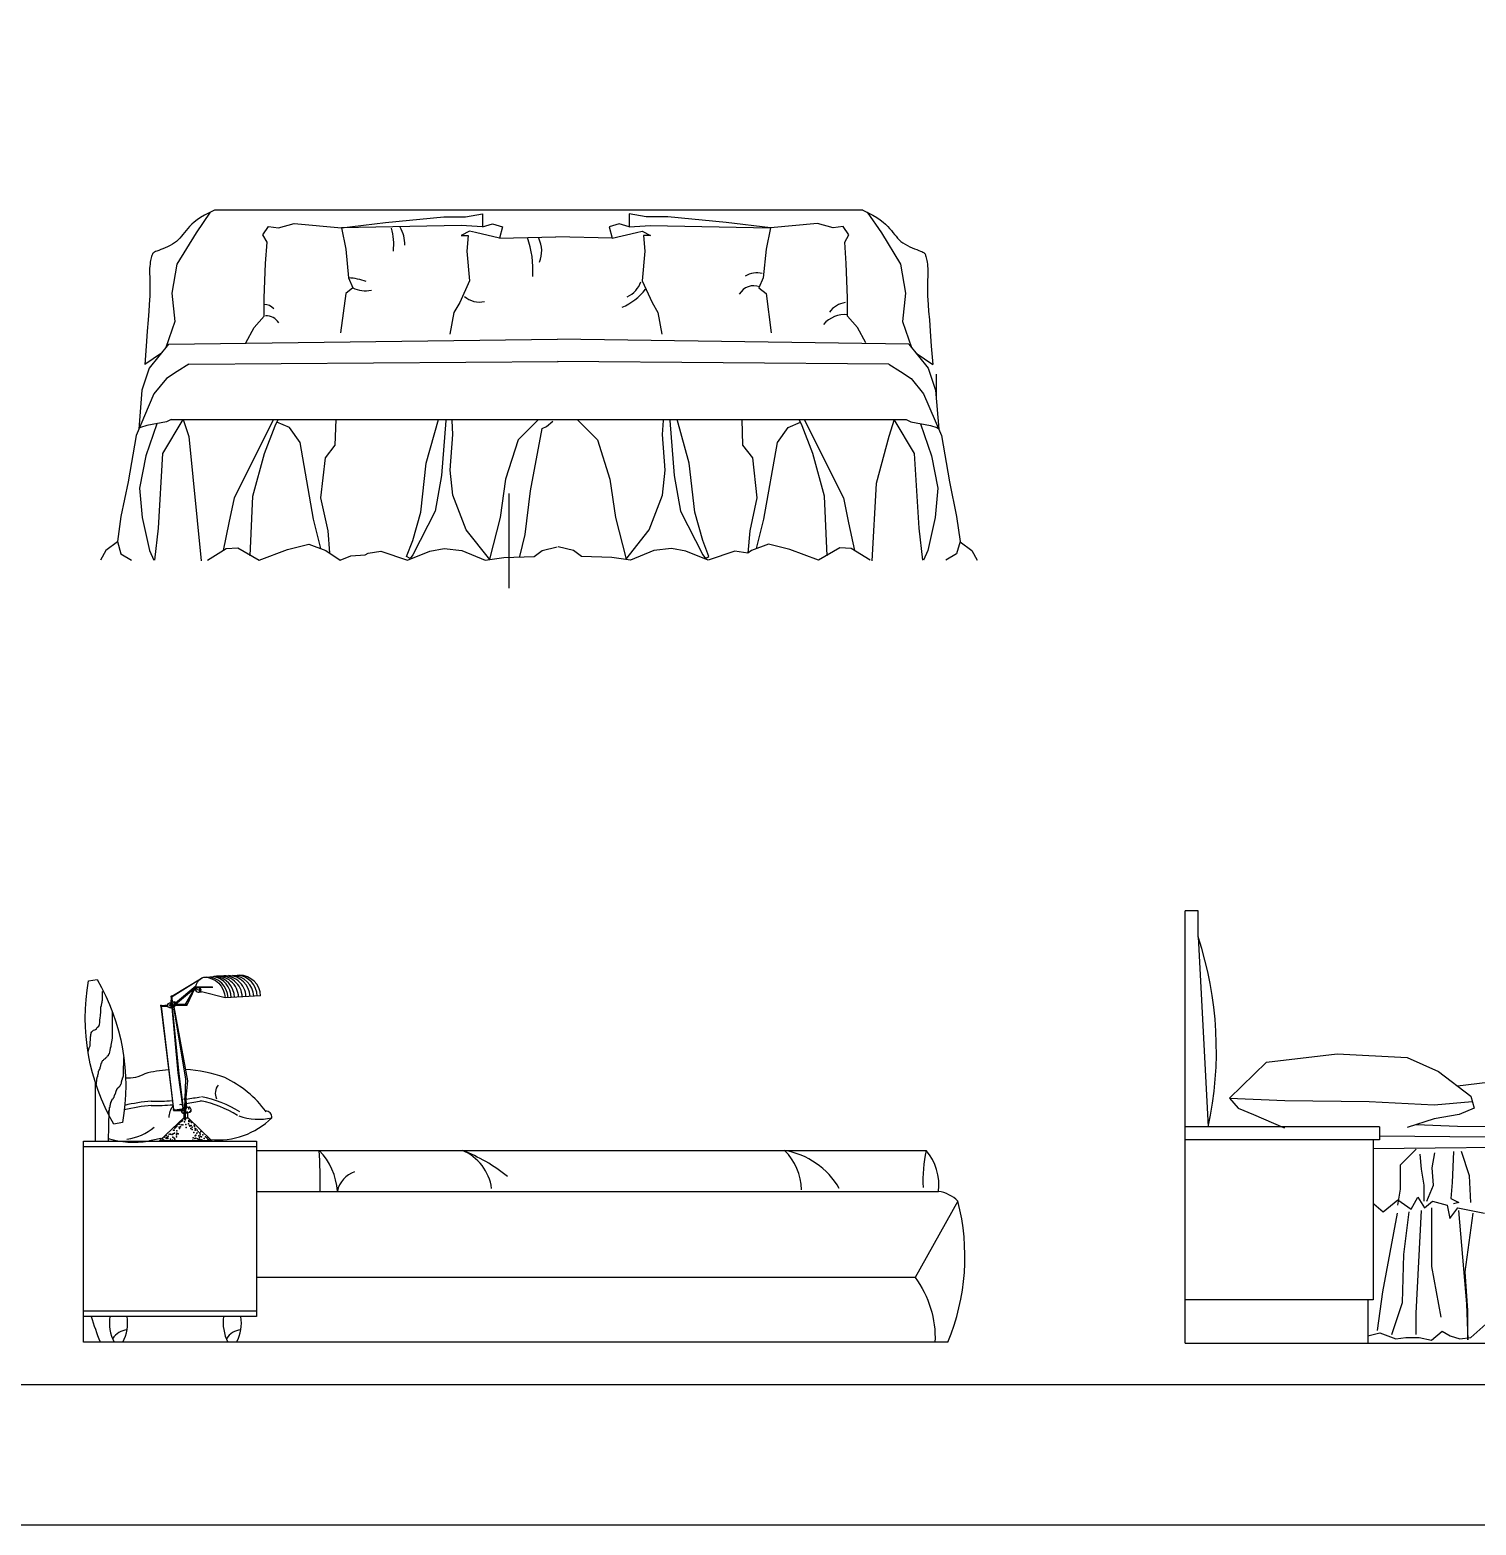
# Model space of a CAD drawing. Header units: inches. Extents: x 18.5 to 61, y 8.5 to 33.3.
# Drawn here: x 21.851 to 25.198, y 8.48 to 11.94 of the extents above; entities that cross this region are included whole.
import ezdxf

# ---------------------------------------------------------------- set-up
doc = ezdxf.new("R2010")
doc.units = ezdxf.units.IN
doc.header["$MEASUREMENT"] = 0
for name, color, linetype in [('02', 2, 'Continuous'), ('1', 1, 'Continuous'), ('4', 4, 'Continuous'), ('kadrbm', 4, 'Continuous')]:
    doc.layers.add(name, color=color, linetype=linetype)

# ---------------------------------------------------------------- blocks, each defined once
blk = doc.blocks.new('kadrbm')
at = {"layer": 'kadrbm', "color": 4}
blk.add_lwpolyline([(0, 0), (0, 24.7972), (21, 24.7972), (21, 0), (0, 0)], close=True, dxfattribs=at)
blk.add_lwpolyline([(20.6631, 0.3257), (20.6631, 24.4603), (0.3369, 24.4603), (0.3369, 0.3257), (20.6631, 0.3257)], dxfattribs=at)

msp = doc.modelspace()

# ---------------------------------------------------------------- linework, layer by layer
at = {"layer": '02'}
for p, q in [((22.4263, 11.4817), (22.4626, 11.4916)), ((22.4626, 11.4916), (22.5719, 11.4817)), ((23.6739, 11.4916), (23.5646, 11.4817)), ((23.7102, 11.4817), (23.6739, 11.4916)), ((22.39, 11.4652), (22.4032, 11.485)), ((22.3999, 11.4487), (22.39, 11.4652)), ((22.4032, 11.485), (22.4263, 11.4817)), ((22.5719, 11.4817), (22.5819, 11.4322)), ((23.5646, 11.4817), (23.5547, 11.4322)), ((23.7333, 11.485), (23.7102, 11.4817)), ((23.7465, 11.4652), (23.7333, 11.485)), ((23.7366, 11.4487), (23.7465, 11.4652)), ((22.3966, 11.3992), (22.3999, 11.4487)), ((22.5819, 11.4322), (22.5885, 11.3662)), ((23.5547, 11.4322), (23.5481, 11.3662)), ((23.7399, 11.3992), (23.7366, 11.4487)), ((22.3933, 11.3201), (22.3966, 11.3992)), ((23.7432, 11.3201), (23.7399, 11.3992)), ((22.5885, 11.3662), (22.5984, 11.3432)), ((23.5481, 11.3662), (23.5382, 11.3432)), ((22.3933, 11.2772), (22.3933, 11.3201)), ((22.5819, 11.33), (22.5701, 11.2387)), ((22.5984, 11.3432), (22.5819, 11.33)), ((23.5382, 11.3432), (23.5547, 11.33)), ((23.5547, 11.33), (23.5665, 11.2387)), ((23.7432, 11.2772), (23.7432, 11.3201)), ((22.3511, 11.2159), (22.3702, 11.2508)), ((22.3702, 11.2508), (22.3933, 11.2772)), ((23.7663, 11.2508), (23.7432, 11.2772)), ((23.7854, 11.2159), (23.7663, 11.2508)), ((23.9483, 11.1431), (23.9483, 11.088)), ((22.1798, 9.7037), (22.2499, 9.7463)), ((22.1801, 9.7029), (22.2485, 9.7455)), ((22.1831, 9.682), (22.2345, 9.7246)), ((22.1833, 9.6813), (22.2344, 9.7239)), ((22.1834, 9.6848), (22.2351, 9.7275)), ((22.2096, 9.682), (22.2345, 9.7246)), ((22.2146, 9.682), (22.2345, 9.7246)), ((22.2745, 9.7239), (22.2344, 9.7239)), ((22.2741, 9.7246), (22.2345, 9.7246)), ((22.2537, 9.7481), (22.3357, 9.7527)), ((22.178, 9.7017), (22.1773, 9.6888)), ((22.1783, 9.7016), (22.1776, 9.6888)), ((22.1786, 9.7016), (22.1783, 9.689)), ((22.1793, 9.7015), (22.1805, 9.6895)), ((22.1795, 9.7015), (22.1807, 9.6895)), ((22.385, 9.7044), (22.303, 9.6998)), ((22.1538, 9.6805), (22.1831, 9.4413)), ((22.1549, 9.6804), (22.1836, 9.4419)), ((22.1553, 9.6806), (22.1706, 9.68)), ((22.1555, 9.6821), (22.17, 9.6834)), ((22.1555, 9.6809), (22.1705, 9.6802)), ((22.1556, 9.682), (22.1699, 9.6832)), ((22.1556, 9.6812), (22.1701, 9.6809)), ((22.1797, 9.6779), (22.1935, 9.5261)), ((22.1803, 9.6781), (22.1962, 9.5238)), ((22.2146, 9.682), (22.1831, 9.682)), ((22.1837, 9.6791), (22.2111, 9.5114)), ((22.1846, 9.6794), (22.2155, 9.5075)), ((22.1889, 9.6854), (22.2133, 9.6854)), ((22.1935, 9.5261), (22.205, 9.4441)), ((22.1962, 9.5238), (22.2056, 9.4444)), ((22.2111, 9.5114), (22.2093, 9.445)), ((22.2155, 9.5075), (22.2096, 9.4462)), ((22.2092, 9.4668), (22.2125, 9.4673)), ((22.2095, 9.4666), (22.2128, 9.4671)), ((22.2096, 9.4641), (22.213, 9.4647)), ((22.2103, 9.464), (22.2096, 9.4451)), ((22.2099, 9.4661), (22.2132, 9.4666)), ((22.2107, 9.4641), (22.2099, 9.4451)), ((22.211, 9.4641), (22.2107, 9.4453)), ((22.2118, 9.4643), (22.2133, 9.4457)), ((22.212, 9.4643), (22.2135, 9.4457)), ((22.1838, 9.4395), (22.2017, 9.4386)), ((22.1844, 9.441), (22.1844, 9.4409)), ((22.1845, 9.4397), (22.2017, 9.4389)), ((22.1853, 9.44), (22.2018, 9.4397)), ((22.1855, 9.4411), (22.2034, 9.4429)), ((22.1856, 9.4409), (22.2032, 9.4427)), ((22.2074, 9.4222), (22.2171, 9.4222)), ((22.2078, 9.4222), (22.2078, 9.4323)), ((22.2115, 9.4222), (22.2115, 9.4331)), ((22.2163, 9.4222), (22.2163, 9.4341)), ((21.9752, 9.3559), (22.3752, 9.3559)), ((22.1515, 9.3695), (22.2714, 9.3695)), ((24.9745, 9.3712), (24.5245, 9.3712)), ((22.3752, 9.252), (23.9537, 9.252)), ((22.3752, 8.9749), (21.9752, 8.9749))]:
    msp.add_line(p, q, dxfattribs=at)
for points in [[(22.8985, 11.4841), (22.849, 11.4874), (22.5719, 11.4817), (22.674, 11.494), (22.8094, 11.5072), (22.8589, 11.5072), (22.8985, 11.5138), (22.8985, 11.4841), (22.9216, 11.4907), (22.9447, 11.4841), (22.9381, 11.4578), (23.0683, 11.4611)], [(23.238, 11.4841), (23.2875, 11.4874), (23.5646, 11.4817), (23.4626, 11.494), (23.3272, 11.5072), (23.2776, 11.5072), (23.238, 11.5138), (23.238, 11.4841), (23.2149, 11.4907), (23.1918, 11.4841), (23.1984, 11.4578), (23.0683, 11.4611)], [(22.9381, 11.4578), (22.882, 11.4709), (22.8688, 11.4742), (22.849, 11.4644), (22.8655, 11.4644), (22.8622, 11.4281), (22.8688, 11.3588), (22.8457, 11.3093), (22.8325, 11.2862), (22.823, 11.2359)], [(23.1984, 11.4578), (23.2545, 11.4709), (23.2677, 11.4742), (23.2875, 11.4644), (23.271, 11.4644), (23.2743, 11.4281), (23.2677, 11.3588), (23.2908, 11.3093), (23.304, 11.2862), (23.3135, 11.2359)], [(22.1399, 10.7125), (22.1484, 10.7869), (22.1587, 10.9599), (22.2062, 11.0382), (22.2186, 10.9991), (22.2474, 10.7114)], [(22.4145, 11.0382), (22.3238, 10.8569), (22.3114, 10.7992), (22.2981, 10.7351)], [(22.3609, 10.723), (22.3671, 10.861), (22.3939, 10.9599), (22.4186, 11.0238), (22.4259, 11.0382)], [(22.5588, 11.0382), (22.5568, 10.9785), (22.5341, 10.9496), (22.5238, 10.8569), (22.5403, 10.7807), (22.5446, 10.7296)], [(22.8137, 11.0362), (22.8033, 10.9084), (22.7889, 10.826), (22.7373, 10.725), (22.7312, 10.7168), (22.7229, 10.7209), (22.7373, 10.758), (22.7559, 10.824), (22.7683, 10.9373), (22.7965, 11.0382)], [(23.0282, 11.0382), (22.9807, 10.9909), (22.9519, 10.9002), (22.9395, 10.8116), (22.9147, 10.7147)], [(23.1172, 11.0382), (23.1646, 10.9909), (23.1935, 10.9002), (23.2059, 10.8116), (23.2306, 10.7147)], [(23.3317, 11.0362), (23.342, 10.9084), (23.3565, 10.826), (23.408, 10.725), (23.4142, 10.7168), (23.4225, 10.7209), (23.408, 10.758), (23.3895, 10.824), (23.3771, 10.9373), (23.3489, 11.0382)], [(23.4985, 11.0382), (23.5004, 10.9785), (23.5231, 10.9496), (23.5334, 10.8569), (23.5169, 10.7807), (23.5128, 10.7289)], [(23.6963, 10.723), (23.6901, 10.861), (23.6633, 10.9599), (23.6386, 11.0238), (23.6314, 11.0382)], [(23.6427, 11.0382), (23.7335, 10.8569), (23.7458, 10.7992), (23.7591, 10.7351)], [(23.9173, 10.7125), (23.9088, 10.7869), (23.8985, 10.9599), (23.851, 11.0382), (23.8386, 10.9991), (23.8098, 10.8899), (23.7995, 10.7114)], [(22.145, 11.0285), (22.1196, 10.9538), (22.1051, 10.8796), (22.1113, 10.8116), (22.1278, 10.7353), (22.1381, 10.7127)], [(22.5243, 10.7397), (22.5073, 10.8075), (22.4764, 10.9847), (22.4516, 11.0197), (22.4226, 11.0318)], [(22.9151, 10.7142), (22.8611, 10.7827), (22.8302, 10.8631), (22.824, 10.9208), (22.8302, 11.0032), (22.8281, 11.0362)], [(22.9849, 10.7209), (22.9972, 10.7724), (23.0096, 10.8734), (23.0364, 11.0176), (23.0467, 11.0218), (23.0612, 11.0341)], [(23.2302, 10.7142), (23.2843, 10.7827), (23.3152, 10.8631), (23.3214, 10.9208), (23.3152, 11.0032), (23.3173, 11.0362)], [(23.5329, 10.7397), (23.5499, 10.8075), (23.5808, 10.9847), (23.6056, 11.0197), (23.6346, 11.0318)], [(23.9122, 11.0285), (23.9377, 10.9538), (23.9521, 10.8796), (23.9459, 10.8116), (23.9294, 10.7353), (23.9191, 10.7127)], [(21.9859, 9.573), (21.9859, 9.573), (21.9868, 9.5786), (21.9887, 9.5842), (21.9905, 9.5888), (21.9905, 9.5982), (21.9915, 9.6019), (21.9915, 9.6103), (21.9924, 9.6112), (21.9924, 9.6149), (21.9933, 9.6177), (21.9933, 9.6186), (21.9943, 9.6214), (21.9952, 9.6224), (21.998, 9.6252), (22.0017, 9.6261), (22.0027, 9.627), (22.0055, 9.628), (22.0064, 9.6307), (22.0073, 9.6317), (22.011, 9.6345), (22.012, 9.6382), (22.012, 9.6391), (22.0129, 9.6419), (22.0129, 9.6494), (22.0138, 9.6531), (22.0148, 9.6587), (22.0148, 9.6615), (22.0157, 9.6652), (22.0157, 9.6782), (22.0166, 9.682), (22.0166, 9.6848), (22.0176, 9.6857), (22.0176, 9.6885), (22.0185, 9.6894), (22.0185, 9.6931), (22.0194, 9.6941), (22.0194, 9.7146), (22.0204, 9.7146), (22.0204, 9.7164)], [(22.1797, 9.7037), (22.1786, 9.7039)], [(22.2391, 9.7192), (22.2429, 9.718), (22.2427, 9.7176), (22.239, 9.7188), (22.2391, 9.7192)], [(22.2428, 9.7128), (22.2482, 9.7136)], [(22.0418, 9.6686), (22.0418, 9.6075), (22.0409, 9.6019), (22.039, 9.5945), (22.0381, 9.5907), (22.0381, 9.5861), (22.0371, 9.5851), (22.0371, 9.5824), (22.0362, 9.5786), (22.0362, 9.5777), (22.0353, 9.5749), (22.0353, 9.574), (22.0343, 9.5712), (22.0343, 9.5702), (22.0334, 9.5693), (22.0334, 9.5684), (22.0325, 9.5684), (22.0325, 9.5656), (22.0297, 9.5647), (22.0287, 9.5619), (22.0278, 9.5609), (22.0269, 9.5609), (22.0269, 9.56), (22.026, 9.56), (22.025, 9.5591), (22.0241, 9.5581), (22.0232, 9.5581), (22.0222, 9.5572), (22.0213, 9.5563), (22.0204, 9.5553), (22.0194, 9.5544), (22.0185, 9.5544), (22.0185, 9.5535), (22.0176, 9.5526), (22.0166, 9.5488), (22.0157, 9.5479), (22.0157, 9.547), (22.0148, 9.5432), (22.0138, 9.5395), (22.0129, 9.5386), (22.0129, 9.5367), (22.012, 9.5339), (22.011, 9.533), (22.011, 9.5311), (22.0101, 9.5302), (22.0092, 9.5293), (22.0092, 9.5265), (22.0082, 9.5228), (22.0082, 9.5218), (22.0073, 9.5209), (22.0073, 9.5172), (22.0064, 9.5162), (22.0064, 9.5134), (22.0055, 9.5125), (22.0055, 9.506), (22.0045, 9.5051), (22.0045, 9.5004), (22.0037, 9.5004)], [(22.1537, 9.6805), (22.155, 9.6804)], [(22.1553, 9.6825), (22.1542, 9.6826)], [(22.1742, 9.6843), (22.1767, 9.6812), (22.1764, 9.6809), (22.1739, 9.6839), (22.1743, 9.6842)], [(22.0341, 9.4291), (22.0341, 9.4394), (22.035, 9.4394), (22.035, 9.4459), (22.036, 9.4459), (22.036, 9.4468), (22.0369, 9.4468), (22.0369, 9.4515), (22.0378, 9.4515), (22.0378, 9.4552), (22.0388, 9.4552), (22.0388, 9.4589), (22.0397, 9.4589), (22.0397, 9.4617), (22.0406, 9.4617), (22.0406, 9.4636), (22.0416, 9.4636), (22.0416, 9.4645), (22.0425, 9.4645), (22.0425, 9.4664), (22.0434, 9.4664), (22.0444, 9.4673), (22.0444, 9.4683), (22.0453, 9.4692), (22.0462, 9.4701), (22.0471, 9.4738), (22.0471, 9.4748), (22.0481, 9.4757), (22.0481, 9.4766), (22.049, 9.4776), (22.049, 9.4794), (22.0499, 9.4804), (22.0499, 9.4822), (22.0509, 9.4832), (22.0509, 9.485), (22.0518, 9.485), (22.0518, 9.486), (22.0527, 9.4869), (22.0527, 9.4888), (22.0537, 9.4897), (22.0537, 9.4906), (22.0546, 9.4915), (22.0555, 9.4915), (22.0565, 9.4925), (22.0574, 9.4943), (22.0583, 9.4943), (22.0583, 9.4953), (22.0593, 9.4953), (22.0602, 9.4962), (22.0602, 9.4971), (22.0611, 9.4981), (22.0621, 9.5018), (22.063, 9.5027), (22.063, 9.5064), (22.0639, 9.5064), (22.0639, 9.5092), (22.0649, 9.5092), (22.0649, 9.5111), (22.0658, 9.5111), (22.0658, 9.5148), (22.0667, 9.5158), (22.0667, 9.5176), (22.0677, 9.5186), (22.0677, 9.5428), (22.0686, 9.5428), (22.0686, 9.5618)], [(24.6271, 9.4675), (24.713, 9.5508), (24.8765, 9.5706), (25.0381, 9.5616), (25.1108, 9.5291), (25.1859, 9.4725), (25.1935, 9.445), (25.1584, 9.4299), (25.1007, 9.4199), (25.0381, 9.3999)], [(25.1544, 9.4962), (25.276, 9.511), (25.4376, 9.502), (25.5103, 9.4695), (25.5855, 9.4129), (25.593, 9.3854), (25.5677, 9.3745)], [(24.6271, 9.4675), (24.7549, 9.4625), (24.9504, 9.46), (25.1007, 9.4525), (25.1884, 9.46)], [(24.6271, 9.4675), (24.6472, 9.445), (24.6823, 9.4299), (24.7524, 9.3999), (24.7549, 9.3999)], [(22.184, 9.4395), (22.1853, 9.44)], [(22.2049, 9.4391), (22.2087, 9.4378), (22.2086, 9.4373), (22.2048, 9.4387), (22.2049, 9.4391)], [(26.4419, 9.3661), (24.9745, 9.3802)], [(25.0591, 9.4066), (25.1545, 9.4029), (25.3499, 9.4004), (25.5003, 9.3929), (25.588, 9.4004)], [(25.059, 9.3501), (25.0219, 9.3131), (25.0219, 9.2575), (25.0157, 9.2205)], [(25.1455, 9.344), (25.1424, 9.273), (25.1393, 9.2359), (25.1579, 9.2266), (25.1455, 9.2236)], [(25.1857, 9.2266), (25.1826, 9.2884), (25.1641, 9.344)], [(25.0775, 9.2297), (25.0775, 9.2668), (25.0714, 9.3038), (25.0683, 9.3378)], [(25.0837, 9.2297), (25.0992, 9.2668), (25.0961, 9.3069), (25.1023, 9.3409)], [(24.9595, 9.224), (24.961, 9.2236), (24.9826, 9.205), (25.0166, 9.2328), (25.0475, 9.2112), (25.0629, 9.239), (25.0784, 9.2143), (25.0969, 9.2297), (25.1309, 9.2205), (25.1371, 9.1896), (25.1556, 9.2143), (25.1865, 9.2081), (25.2174, 9.2019)], [(25.0028, 8.921), (25.0275, 8.9951), (25.0306, 9.1062), (25.043, 9.205)], [(25.0708, 9.2081), (25.0584, 8.9704), (25.0584, 8.921)], [(25.1171, 8.9611), (25.0955, 9.0784), (25.0955, 9.2143)], [(25.1573, 9.2081), (25.1758, 8.992), (25.1789, 8.9086), (25.1789, 8.9766), (25.1728, 9.0661), (25.1913, 9.2019)], [(25.0152, 9.2019), (24.9812, 9.0198), (24.9688, 8.9303)], [(24.9475, 8.9181), (24.9749, 8.9249), (25.012, 8.9107), (25.0348, 8.9136), (25.0661, 8.9136), (25.0946, 8.9079), (25.1194, 8.9289), (25.1374, 8.9181), (25.1601, 8.9107), (25.1857, 8.9136), (25.2199, 8.9449)]]:
    msp.add_lwpolyline(points, dxfattribs=at)
for points in [[(22.2356, 9.7167), (22.2343, 9.7171, -0.338972), (22.2537, 9.7481, -0.399625), (22.303, 9.6998), (22.2482, 9.7136)], [(22.1898, 9.6855, 0.283898), (22.1859, 9.6907), (22.1736, 9.6879)], [(22.1767, 9.677), (22.1841, 9.6792, 0.10362), (22.1877, 9.6813)], [(22.1718, 9.5334, 0.044338), (22.1173, 9.5244, -0.147404), (22.0726, 9.5139)], [(22.3979, 9.4364, 0.124597), (22.3021, 9.5153, 0.075087), (22.2108, 9.5339, 0.075087)], [(22.2078, 9.4323), (22.2218, 9.4352, 0.641064), (22.2197, 9.4468), (22.2061, 9.4445)], [(22.2089, 9.4666, 0.083661), (22.2086, 9.4666, 0.685038), (22.2087, 9.464)], [(22.209, 9.4638), (22.2126, 9.4644, 0.641064), (22.2123, 9.4674), (22.2088, 9.4669)], [(22.2074, 9.4222), (22.1515, 9.3695, 0.414214), (22.1507, 9.3687), (22.1507, 9.3679)], [(22.2066, 9.4433, 0.083661), (22.2055, 9.4432, 0.685038), (22.2065, 9.4331, 0.685038)], [(22.2722, 9.3679), (22.2722, 9.3687, 0.414214), (22.2714, 9.3695), (22.2171, 9.4222)], [(22.2687, 9.3721, 0.223429), (22.4109, 9.4223, 0.471755), (22.3967, 9.438)], [(22.0322, 9.3748, 0.117861), (22.1247, 9.3686, -0.01814), (22.1542, 9.3753, -0.01814)], [(22.0145, 8.9029, -0.030464), (21.9941, 8.9621)], [(22.0444, 8.9056, 0.002963), (22.0445, 8.9029)]]:
    msp.add_lwpolyline(points, format="xyb", dxfattribs=at)
for points in [[(22.1779, 9.7017, 0.130303), (22.1782, 9.7016, 0.331854), (22.179, 9.7036, 0.328319), (22.1784, 9.7039, 0.500332)], [(22.1535, 9.6805, 0.130303), (22.1539, 9.6805, 0.331854), (22.1546, 9.6823, 0.328319), (22.154, 9.6826, 0.500332)], [(22.2088, 9.4638, 0.130303), (22.2092, 9.4638, 0.576801), (22.2094, 9.4667, 0.264517), (22.2085, 9.4668, 0.710752)], [(22.1838, 9.4395, 0.130303), (22.1841, 9.4396, 0.331854), (22.184, 9.4417, 0.328319), (22.1833, 9.4418, 0.500332)], [(22.2068, 9.4323, 0.130303), (22.2087, 9.4326, 0.576801), (22.2087, 9.4439, 0.264517), (22.2052, 9.4442, 0.710752)]]:
    msp.add_lwpolyline(points, format="xyb", close=True, dxfattribs=at)
for centre in [(22.2411, 9.7182), (22.1753, 9.6825)]:
    msp.add_circle(centre, 0.00565, dxfattribs=at)
for centre, radius, start, end in [((22.5446, 11.4424), 0.1485, 354.4511, 15.0899), ((22.6376, 11.4423), 0.0813, 359.2834, 30.2444), ((22.7858, 11.3844), 0.2294, 356.231, 19.1244), ((22.9691, 11.4281), 0.0665, 337.1022, 26.4827), ((22.5721, 11.1783), 0.1886, 72.2431, 85.0379), ((23.2112, 11.3741), 0.0563, 293.4472, 342.4964), ((23.5333, 11.3239), 0.0535, 76.3432, 119.8939), ((22.6274, 11.399), 0.0629, 242.5115, 282.7658), ((22.8913, 11.3617), 0.0517, 228.3093, 283.6569), ((23.1735, 11.4158), 0.1271, 292.169, 323.2448), ((23.5263, 11.3088), 0.0389, 68.8536, 149.9747), ((22.3946, 11.2779), 0.0263, 37.7609, 92.2684), ((23.7373, 11.2153), 0.0657, 84.3916, 139.1544), ((23.7445, 11.2573), 0.0518, 97.1409, 146.0005), ((22.399, 11.2455), 0.0326, 30.4057, 94.3701), ((22.2601, 9.6979), 0.0501, 2.62, 89.1762), ((22.2672, 9.6998), 0.0501, 0.9228, 81.157), ((22.2841, 9.6998), 0.0501, 2.0096, 97.716), ((22.2747, 9.6998), 0.0501, 1.4059, 83.743), ((22.2926, 9.7002), 0.0501, 2.0154, 97.6411), ((22.3011, 9.7007), 0.0501, 2.0212, 97.5649), ((22.3105, 9.7012), 0.0501, 2.0446, 89.8396), ((22.319, 9.7012), 0.0501, 2.6306, 89.1762), ((22.327, 9.7026), 0.0501, 1.5315, 84.5393), ((22.335, 9.7026), 0.0501, 2.0446, 89.1762), ((22.1775, 9.7029), 0.00105, 300.7534, 40.784), ((22.1532, 9.6817), 0.000993, 300.7534, 34.996), ((22.1542, 9.6816), 0.00141, 300.6413, 40.8102), ((22.1875, 9.683), 0.00454, 146.492, 201.5266), ((22.1974, 9.6836), 0.00275, 324.8716, 43.8405), ((22.3112, 9.4788), 0.0311, 141.8486, 203.2325), ((22.1631, 9.0561), 0.3959, 94.4237, 103.6768), ((22.1631, 9.0561), 0.4057, 94.4237, 103.1785), ((22.1365, 10.0392), 0.5884, 269.5712, 274.3996), ((22.1365, 10.0392), 0.5786, 269.5712, 274.3558), ((22.2221, 9.4204), 0.0496, 143.8256, 177.3514), ((22.2001, 9.4447), 0.00822, 45.6214, 108.0025), ((22.2082, 9.4652), 0.0011, 315.8031, 109.8254), ((22.1365, 10.0392), 0.5884, 277.4426, 280.9344), ((22.1365, 10.0392), 0.5786, 277.6123, 280.9344), ((22.1987, 9.2177), 0.2484, 57.6744, 78.9535), ((22.1987, 9.2177), 0.2582, 57.6744, 78.9535), ((22.1841, 9.4408), 0.00146, 324.571, 61.0928), ((22.2035, 9.4377), 0.00538, 317.0855, 61.4366), ((22.3805, 9.5527), 0.1339, 250.0666, 283.0972), ((22.0594, 9.4961), 0.1241, 277.542, 309.9334), ((22.4145, 9.2433), 0.1484, 3.5443, 44.2346), ((21.3201, 9.276), 1.2028, 358.8801, 3.375), ((22.7145, 8.9864), 0.3856, 51.1586, 69.1463), ((22.8087, 9.2435), 0.112, 7.9131, 67.3602), ((23.5661, 9.1663), 0.1832, 30.3408, 80.0939), ((23.5014, 9.2512), 0.1357, 1.9043, 44.8247), ((24.2439, 9.277), 0.3263, 167.6533, 182.7628), ((22.6227, 9.2394), 0.0615, 109.2631, 167.6798), ((22.0818, 8.8858), 0.0466, 97.2386, 147.0434), ((22.3451, 8.8858), 0.0466, 97.2386, 147.0434)]:
    msp.add_arc(centre, radius, start, end, dxfattribs=at)
for points in [[(22.2414, 9.713), (22.2418, 9.713), (22.2422, 9.7132), (22.2431, 9.7135), (22.2436, 9.714), (22.2443, 9.7151), (22.2446, 9.7157), (22.2449, 9.7171), (22.2451, 9.7179), (22.2448, 9.7194), (22.2445, 9.7202), (22.244, 9.7211), (22.2435, 9.7217), (22.2427, 9.7225), (22.2423, 9.7227), (22.2416, 9.723), (22.2413, 9.723), (22.241, 9.723), (22.241, 9.723), (22.241, 9.723), (22.241, 9.723)], [(22.1753, 9.6773), (22.1757, 9.6773), (22.1761, 9.6775), (22.177, 9.6778), (22.1776, 9.6782), (22.1783, 9.6793), (22.1786, 9.6799), (22.1791, 9.6812), (22.1792, 9.682), (22.1791, 9.6835), (22.1788, 9.6843), (22.1784, 9.6853), (22.1779, 9.6859), (22.1771, 9.6867), (22.1767, 9.687), (22.176, 9.6873), (22.1757, 9.6873), (22.1755, 9.6874), (22.1754, 9.6874), (22.1754, 9.6874), (22.1754, 9.6874)], [(22.2087, 9.464), (22.2088, 9.464), (22.2089, 9.464), (22.2091, 9.4641), (22.2093, 9.4642), (22.2095, 9.4645), (22.2096, 9.4646), (22.2097, 9.4649), (22.2098, 9.4651), (22.2098, 9.4655), (22.2097, 9.4657), (22.2096, 9.466), (22.2095, 9.4662), (22.2093, 9.4664), (22.2092, 9.4665), (22.209, 9.4665), (22.209, 9.4666), (22.2089, 9.4666), (22.2089, 9.4666), (22.2089, 9.4666), (22.2089, 9.4666)], [(22.2065, 9.4331), (22.2069, 9.4332), (22.2073, 9.4333), (22.2082, 9.4336), (22.2088, 9.4341), (22.2095, 9.4352), (22.2098, 9.4358), (22.2103, 9.4371), (22.2105, 9.4379), (22.2104, 9.4395), (22.2101, 9.4402), (22.2096, 9.4413), (22.2091, 9.4418), (22.2084, 9.4427), (22.2079, 9.443), (22.2072, 9.4433), (22.2069, 9.4433), (22.2066, 9.4433), (22.2066, 9.4433), (22.2066, 9.4433), (22.2066, 9.4433)]]:
    msp.add_open_spline(points, degree=3, knots=[3.294068, 3.294068, 3.294068, 3.294068, 3.647859, 3.647859, 4.043866, 4.043866, 4.439873, 4.439873, 4.83588, 4.83588, 5.231886, 5.231886, 5.627893, 5.627893, 6.0239, 6.0239, 6.283185, 6.283185, 6.283185, 6.295262, 6.295262, 6.295262, 6.295262], dxfattribs=at)
for p in [(22.179, 9.6885), (22.184, 9.6897), (22.1852, 9.689), (22.1861, 9.6894), (22.1798, 9.6781), (22.1804, 9.6871), (22.1808, 9.6795), (22.1857, 9.6804), (22.2185, 9.4461), (22.2202, 9.4467), (22.1981, 9.4113), (22.2013, 9.4138), (22.2036, 9.4164), (22.2044, 9.4151), (22.2078, 9.4201), (22.2086, 9.413), (22.2087, 9.4442), (22.2088, 9.4445), (22.2103, 9.4174), (22.2114, 9.4198), (22.2122, 9.4428), (22.2126, 9.4449), (22.2129, 9.435), (22.2157, 9.4357), (22.2188, 9.4432), (22.219, 9.4148), (22.219, 9.4135), (22.2193, 9.4164), (22.2213, 9.4363), (22.2216, 9.4138), (22.2236, 9.4394), (22.2248, 9.4113), (22.1637, 9.3773), (22.1663, 9.3812), (22.1677, 9.3771), (22.1704, 9.3785), (22.1712, 9.3797), (22.1738, 9.3847), (22.1763, 9.3847), (22.1801, 9.384), (22.1819, 9.3772), (22.1829, 9.3854), (22.1838, 9.3935), (22.1851, 9.3935), (22.1857, 9.3868), (22.1863, 9.3985), (22.1888, 9.401), (22.1906, 9.3786), (22.1908, 9.3832), (22.1912, 9.3923), (22.1912, 9.3868), (22.1915, 9.4033), (22.193, 9.4066), (22.1945, 9.3855), (22.1964, 9.4073), (22.1964, 9.401), (22.1976, 9.3972), (22.2, 9.4013), (22.2012, 9.4058), (22.2049, 9.4061), (22.212, 9.4066), (22.2127, 9.3997), (22.2181, 9.4084), (22.2207, 9.4047), (22.221, 9.4027), (22.2236, 9.3978), (22.2244, 9.4044), (22.2264, 9.3952), (22.2266, 9.401), (22.2302, 9.3886), (22.2311, 9.4052), (22.2324, 9.4024), (22.2336, 9.3806), (22.2337, 9.3978), (22.2339, 9.3938), (22.2349, 9.3819), (22.2352, 9.3969), (22.2373, 9.3868), (22.2379, 9.3935), (22.2404, 9.3897), (22.2419, 9.3809), (22.2442, 9.3872), (22.2451, 9.3798), (22.2454, 9.3847), (22.2465, 9.3909), (22.2479, 9.3785), (22.2511, 9.3826), (22.2575, 9.3783), (22.1585, 9.3729), (22.1608, 9.3702), (22.1663, 9.3743), (22.1704, 9.3743), (22.1762, 9.3727), (22.1812, 9.3705), (22.1848, 9.3749), (22.1862, 9.3729), (22.2285, 9.3702), (22.229, 9.3759), (22.233, 9.3743), (22.2353, 9.3749), (22.239, 9.3734), (22.2419, 9.3718), (22.2437, 9.3757), (22.2451, 9.3716), (22.2493, 9.3716), (22.2548, 9.3743), (22.2603, 9.3758), (22.2632, 9.3727), (22.2656, 9.3716)]:
    msp.add_point(p, dxfattribs=at)
at = {"layer": '1'}
msp.add_line((24.5245, 8.9012), (26.6831, 8.9012), dxfattribs=at)
for points in [[(22.9599, 10.6476), (22.9599, 10.8667)], [(23.9755, 8.9029), (21.9752, 8.9029)]]:
    msp.add_lwpolyline(points, dxfattribs=at)
at = {"layer": '4'}
for p, q in [((22.1719, 11.2124), (23.072, 11.2245)), ((23.8853, 11.2124), (23.072, 11.2245)), ((22.2188, 11.1661), (23.0735, 11.1722)), ((23.8384, 11.1661), (23.0718, 11.1722)), ((22.1781, 11.0382), (23.8791, 11.0382)), ((22.627, 10.725), (22.6342, 10.7292)), ((24.5245, 8.9012), (24.5245, 9.9012)), ((24.5545, 9.9012), (24.5245, 9.9012)), ((24.5545, 9.8412), (24.5545, 9.9012)), ((24.5545, 9.8412), (24.578, 9.4012)), ((22.0022, 9.5052), (22.0022, 9.3679)), ((22.0341, 9.4394), (22.0322, 9.3679)), ((24.9745, 9.4012), (24.5245, 9.4012)), ((24.9745, 9.4012), (24.9745, 9.3712)), ((21.9752, 8.9029), (21.9752, 9.3679)), ((21.9752, 9.3679), (22.3752, 9.3679)), ((22.3752, 9.3679), (22.3752, 8.9629)), ((22.3752, 9.3468), (23.9252, 9.3468)), ((24.9595, 9.3712), (24.9595, 9.0012)), ((24.9595, 9.0012), (24.5245, 9.0012)), ((24.9475, 9.0012), (24.9475, 8.9012)), ((22.3752, 8.9629), (21.9752, 8.9629))]:
    msp.add_line(p, q, dxfattribs=at)
for points in [[(22.2786, 11.5225), (22.266, 11.5168), (22.2553, 11.5112), (22.2461, 11.5058), (22.2382, 11.5004), (22.2315, 11.4952), (22.2258, 11.4902), (22.2208, 11.4852), (22.2165, 11.4804), (22.2125, 11.4756), (22.2088, 11.471), (22.2052, 11.4665), (22.2017, 11.4622), (22.1981, 11.4581), (22.1943, 11.4542), (22.1903, 11.4505), (22.1858, 11.447), (22.1808, 11.4438), (22.1754, 11.4409), (22.1699, 11.4381), (22.1643, 11.4357), (22.1589, 11.4334), (22.1538, 11.4314), (22.1492, 11.4297), (22.1452, 11.4281), (22.142, 11.4268), (22.1396, 11.4256), (22.1377, 11.4245), (22.1363, 11.4234), (22.1352, 11.4222), (22.1345, 11.4208), (22.1338, 11.4193), (22.1332, 11.4174), (22.1325, 11.4152), (22.1318, 11.4126), (22.1311, 11.4095), (22.1303, 11.406), (22.1297, 11.4021), (22.1291, 11.3977), (22.1286, 11.3928), (22.1283, 11.3874), (22.1282, 11.3814), (22.1283, 11.375), (22.1284, 11.3682), (22.1286, 11.3612), (22.1288, 11.3539), (22.1289, 11.3464), (22.129, 11.339), (22.129, 11.3315), (22.1287, 11.3239), (22.1282, 11.3152), (22.1274, 11.3039), (22.1263, 11.2889), (22.1247, 11.2688), (22.1227, 11.2424), (22.1201, 11.2083), (22.1169, 11.1652)], [(23.7786, 11.5225), (22.2786, 11.5225)], [(23.7786, 11.5225), (23.7912, 11.5168), (23.8019, 11.5112), (23.8112, 11.5058), (23.819, 11.5004), (23.8257, 11.4952), (23.8314, 11.4902), (23.8364, 11.4852), (23.8407, 11.4804), (23.8447, 11.4756), (23.8484, 11.471), (23.852, 11.4665), (23.8555, 11.4622), (23.8591, 11.4581), (23.8629, 11.4542), (23.8669, 11.4505), (23.8714, 11.447), (23.8764, 11.4438), (23.8818, 11.4409), (23.8873, 11.4381), (23.8929, 11.4357), (23.8983, 11.4334), (23.9034, 11.4314), (23.908, 11.4297), (23.912, 11.4281), (23.9152, 11.4268), (23.9176, 11.4256), (23.9195, 11.4245), (23.9209, 11.4234), (23.922, 11.4222), (23.9227, 11.4208), (23.9234, 11.4193), (23.924, 11.4174), (23.9247, 11.4152), (23.9254, 11.4126), (23.9262, 11.4095), (23.9269, 11.406), (23.9275, 11.4021), (23.9281, 11.3977), (23.9286, 11.3928), (23.9289, 11.3874), (23.929, 11.3814), (23.9289, 11.375), (23.9288, 11.3682), (23.9286, 11.3612), (23.9284, 11.3539), (23.9283, 11.3464), (23.9282, 11.339), (23.9282, 11.3315), (23.9285, 11.3239), (23.929, 11.3152), (23.9298, 11.3039), (23.9309, 11.2889), (23.9325, 11.2688), (23.9345, 11.2424), (23.9371, 11.2083), (23.9403, 11.1652)], [(22.2687, 11.5182), (22.2357, 11.4699), (22.1914, 11.3978), (22.1798, 11.3303), (22.1868, 11.2652), (22.1657, 11.2047)], [(23.7885, 11.5182), (23.8215, 11.4699), (23.8658, 11.3978), (23.8774, 11.3303), (23.8704, 11.2652), (23.8915, 11.2047)], [(22.1719, 11.2125), (22.1274, 11.1573), (22.1105, 11.1065), (22.1031, 11.0158)], [(23.8853, 11.2125), (23.9298, 11.1573), (23.9468, 11.1065), (23.9541, 11.0158)], [(22.1555, 11.1921), (22.1169, 11.1652)], [(23.9017, 11.1921), (23.9403, 11.1652)], [(22.2188, 11.1661), (22.1917, 11.1495), (22.167, 11.133), (22.1381, 11.098), (22.0969, 11.0012), (22.0783, 10.894), (22.0618, 10.8136), (22.0536, 10.756), (22.0618, 10.7271), (22.0866, 10.7127)], [(23.8384, 11.1661), (23.8655, 11.1495), (23.8902, 11.133), (23.9191, 11.098), (23.9603, 11.0012), (23.9789, 10.894), (23.9954, 10.8136), (24.0037, 10.756), (23.9954, 10.7271), (23.9707, 10.7127)], [(22.1781, 11.0382), (22.1676, 11.0325), (22.122, 11.0244), (22.107, 11.0197), (22.1035, 11.0173)], [(23.8791, 11.0382), (23.8896, 11.0325), (23.9352, 11.0244), (23.9502, 11.0197), (23.9537, 11.0173)], [(22.0537, 10.7555), (22.0267, 10.7353), (22.0142, 10.7125)], [(22.2619, 10.7127), (22.3052, 10.7395), (22.332, 10.7415), (22.3815, 10.7127), (22.4475, 10.7374), (22.497, 10.7498), (22.5362, 10.7353), (22.5692, 10.7127), (22.594, 10.723), (22.627, 10.725)], [(22.6342, 10.7292), (22.6631, 10.7333), (22.725, 10.7127), (22.7765, 10.7333), (22.8095, 10.7395), (22.8508, 10.7353), (22.9044, 10.7127), (22.9477, 10.7189), (23.0179, 10.7209), (23.0364, 10.7353), (23.0715, 10.7436)], [(23.5128, 10.7289), (23.4823, 10.7333), (23.4204, 10.7127), (23.3688, 10.7333), (23.3358, 10.7395), (23.2946, 10.7353), (23.241, 10.7127), (23.1976, 10.7189), (23.1275, 10.7209), (23.109, 10.7353), (23.0739, 10.7436)], [(23.7953, 10.7127), (23.752, 10.7395), (23.7252, 10.7415), (23.6757, 10.7127), (23.6097, 10.7374), (23.5602, 10.7498), (23.521, 10.7353), (23.5128, 10.7289)], [(24.0035, 10.7555), (24.0305, 10.7353), (24.043, 10.7125)], [(24.9595, 9.3512), (25.3905, 9.3563), (25.6748, 9.3532), (26.0579, 9.3501), (26.3886, 9.3501), (26.5245, 9.3476)], [(23.8995, 9.0529), (22.3752, 9.0529)]]:
    msp.add_lwpolyline(points, dxfattribs=at)
msp.add_lwpolyline([(22.0454, 9.4079, -0.17849), (21.987, 9.7389), (22.0067, 9.7424, -0.17849), (22.0651, 9.4114)], format="xyb", close=True, dxfattribs=at)
for points in [[(23.9755, 8.9029, 0.162523), (23.9986, 9.2295, 0.161236), (23.9537, 9.252, 0.161236)], [(23.9986, 9.2295), (23.8995, 9.0529, -0.17219), (23.9455, 8.9029)]]:
    msp.add_lwpolyline(points, format="xyb", dxfattribs=at)
for centre, radius, start, end in [((23.7541, 9.5778), 0.8427, 347.8975, 18.2096), ((23.8305, 9.2667), 0.1241, 353.2313, 40.2408), ((22.1336, 8.9483), 0.0985, 171.4719, 207.4528), ((21.9788, 8.9483), 0.0985, 332.5472, 8.5281), ((22.3968, 8.9483), 0.0985, 171.4719, 207.4528), ((22.2421, 8.9483), 0.0985, 332.5472, 8.5281)]:
    msp.add_arc(centre, radius, start, end, dxfattribs=at)

# ---------------------------------------------------------------- block references
at = {"layer": 'kadrbm'}
msp.add_blockref('kadrbm', (18.5047, 8.4798), dxfattribs=at)

doc.saveas('drawing.dxf')
